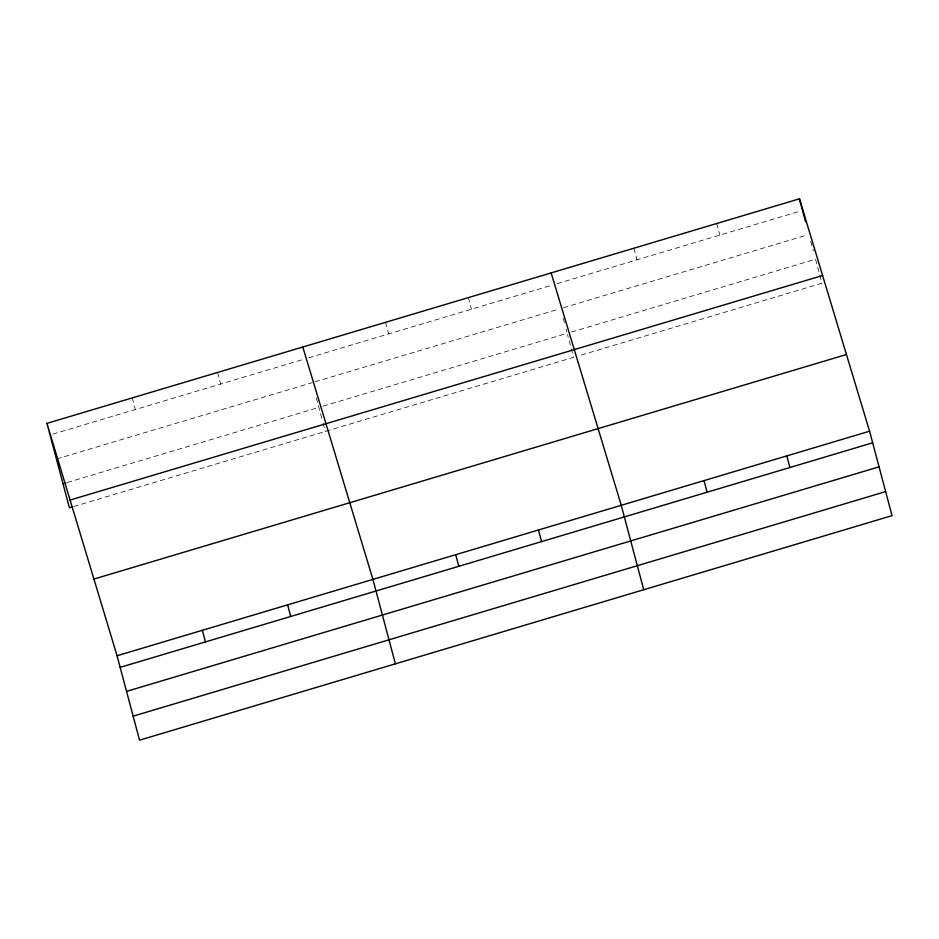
<?xml version="1.0" encoding="UTF-8"?>
<svg xmlns="http://www.w3.org/2000/svg" width="939" height="939" viewBox="0 0 939 939"><rect width="100%" height="100%" fill="white"/><g stroke="black" fill="none" stroke-linecap="round" stroke-linejoin="round"><path stroke-width="0.7" stroke-dasharray="4.7 3.52" d="M52.83 434.135L304.494 359.038M308.696 357.782L552.825 284.94M557.038 283.684L801.155 210.841M56.434 459.007L312.288 382.654M315.093 381.821L559.221 308.978M563.423 307.722L807.552 234.879M67.221 482.517L318.873 407.42M323.086 406.164L567.215 333.322M571.417 332.066L815.545 259.223L821.93 283.249L579.222 355.681M73.606 506.544L573.6 357.348L567.59 334.73M810.78 241.335L813.35 250.959M716.692 223.517L719.779 235.126M633.919 248.213L637.006 259.821M563.189 318.192L564.644 323.685M566.111 329.19L566.839 331.948M468.361 297.616L471.448 309.224M385.589 322.312L388.676 333.92M316.314 397.796L322.64 421.552M323.016 422.973L325.27 431.459M217.519 372.466L220.606 384.074M132.235 397.913L135.322 409.521"/><path stroke-width="1.41" d="M46.95 423.36L799.465 198.822L869.584 431.201L892.05 515.64L139.535 740.178L117.07 655.751L46.95 423.36L69.416 507.799L72.209 506.966M63.019 483.761L65.812 482.928M70.085 500.053L822.611 275.503M93.923 579.058L846.45 354.519M117.07 655.751L869.584 431.201M120.157 667.359L872.671 442.809M126.542 691.386L879.068 466.836M133.138 716.152L885.653 491.602M551.134 272.92L621.254 505.299L643.72 589.739M302.804 347.019L372.924 579.398L395.389 663.838M799.465 198.822L805.568 221.733M786.812 455.896L789.899 467.505M704.027 480.604L707.114 492.212M538.47 530.007L541.568 541.615M455.697 554.703L458.784 566.311M287.639 604.857L290.726 616.454M202.355 630.304L205.441 641.912"/></g></svg>
